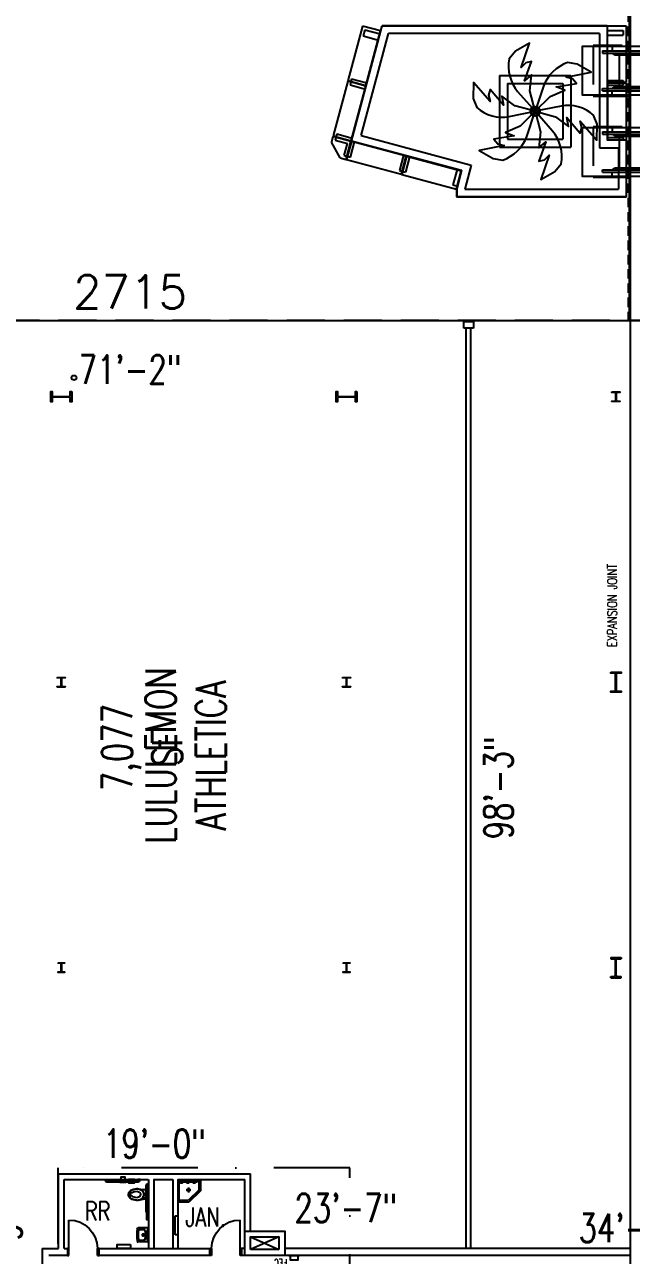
# Model space of a CAD drawing. Extents: x -13345 to 10098, y -1643 to 9113.
# Drawn here: x -10108 to -9342, y 196 to 1748 of the extents above; entities that cross this region are included whole.
import ezdxf
from ezdxf.enums import TextEntityAlignment as Align

# ---------------------------------------------------------------- set-up
doc = ezdxf.new("R2010")
doc.units = 0
doc.header["$LTSCALE"] = 192
doc.header["$MEASUREMENT"] = 0
for name, pattern in [('DASHDOT', [1, 0.5, -0.25, 0, -0.25]), ('DASHED', [0.75, 0.5, -0.25]), ('DASHED2', [0.375, 0.25, -0.125]), ('HIDDEN2', [0.1875, 0.125, -0.0625])]:
    doc.linetypes.add(name, pattern=pattern)
doc.layers.get('0').update_dxf_attribs({"linetype": 'CONTINUOUS'})
doc.layers.get('DEFPOINTS').update_dxf_attribs({"linetype": 'CONTINUOUS'})
for name, color, linetype in [('ARCH-DOORS-INTERIOR', 7, 'CONTINUOUS'), ('ARCH-FEATURES', 2, 'CONTINUOUS'), ('ARCH-OPENINGS-ABOVE', 1, 'DASHED'), ('ARCH-WALLS-EXTERIOR', 5, 'CONTINUOUS'), ('ARCH-WALLS-INTERIOR', 1, 'CONTINUOUS'), ('DIMENSIONS-TENANT', 7, 'CONTINUOUS'), ('EXPANSION-JOINT', 1, 'CONTINUOUS'), ('FM-SPNO', 3, 'CONTINUOUS'), ('FM-TENANT-SF', 6, 'CONTINUOUS'), ('FM-TEXT-TENANT', 6, 'CONTINUOUS'), ('M-MEZZANINE-ZZZ', 254, 'DASHDOT'), ('STRUCTURAL-COLUMNS', 3, 'CONTINUOUS'), ('TENANT-DEMISING', 4, 'CONTINUOUS'), ('TENANT-STOREFRONT-LEASELINE', 3, 'DASHED2'), ('TEXT-GENERAL', 2, 'CONTINUOUS'), ('UTILITIES-HVAC', 1, 'CONTINUOUS'), ('UTILITIES-PLUMB', 2, 'CONTINUOUS')]:
    doc.layers.add(name, color=color, linetype=linetype)
doc.layers.add('COMMON AREA FILL', color=7, linetype='CONTINUOUS', true_color=0xdedede)
doc.styles.add('ATTR', font='romans.shx', dxfattribs={"width": 0.8, "height": 0.10401})
doc.styles.add('FMSTXT', font='simplex.shx', dxfattribs={"width": 0.75})
doc.styles.add('Imperial_1-001', font='romans.shx', dxfattribs={"width": 0.75, "height": 0.09375})
doc.styles.add('SIMPLEX', font='SIMPLEX.shx', dxfattribs={"width": 0.75})
doc.styles.get("Standard").update_dxf_attribs({"font": 'txt.shx', "width": 0.75})
doc.dimstyles.new('LP-SP-MP (without ticks)', dxfattribs={"dimscale": 0, "dimtxt": 36, "dimasz": 12, "dimexe": 8, "dimexo": 8, "dimgap": 8, "dimtad": 1, "dimdec": 0, "dimrnd": 0.0625, "dimzin": 3, "dimdsep": 46, "dimlunit": 4, "dimtxsty": 'Standard', "dimblk1": 'OBLIQUE', "dimblk2": 'OBLIQUE', "dimsah": 1, "dimcen": 0.5, "dimse1": 1, "dimse2": 1, "dimsd1": 1, "dimsd2": 1, "dimclrt": 256, "dimadec": 0, "dimazin": 0, "dimtfac": 6, "dimtdec": 0, "dimtofl": 0, "dimtmove": 0, "dimatfit": 3, "dimldrblk": 'OBLIQUE', "dimfxl": 1, "dimfrac": 2, "dimtolj": 1, "dimtzin": 3, "dimarcsym": 0})

# ---------------------------------------------------------------- blocks, each defined once
blk = doc.blocks.new('*D426')
at = {"layer": 'DEFPOINTS', "color": 0, "transparency": 16777216}
for p in [(-9547.9, 1375), (-8981.9, 1375), (-8981.9, 1287.2)]:
    blk.add_point(p, dxfattribs=at)
at = {"layer": 'DIMENSIONS-TENANT', "transparency": 16777216, "insert": (-9264.9, 1313.2), "char_height": 36, "attachment_point": 5}
blk.add_mtext('\\A1;47\'-2"', dxfattribs=at)
blk = doc.blocks.new('_OBLIQUE')
at = {"color": 0, "linetype": 'ByBlock'}
blk.add_line((-0.5, -0.5), (0.5, 0.5), dxfattribs=at)
blk = doc.blocks.new('*D432')
at = {"layer": 'DEFPOINTS', "color": 0, "transparency": 16777216}
for p in [(-9830.4, 219), (-9547.9, 229.6), (-9547.9, 219)]:
    blk.add_point(p, dxfattribs=at)
at = {"layer": 'DIMENSIONS-TENANT', "transparency": 16777216, "insert": (-9702.8, 255.6), "char_height": 36, "attachment_point": 5}
blk.add_mtext('\\A1;23\'-7"', dxfattribs=at)
blk = doc.blocks.new('*D438')
at = {"layer": 'DEFPOINTS', "color": 0, "transparency": 16777216}
for p in [(-9547.9, 1375), (-9484.1, 1375), (-9547.9, 195.8)]:
    blk.add_point(p, dxfattribs=at)
at = {"layer": 'DIMENSIONS-TENANT', "transparency": 16777216, "insert": (-9510.1, 785.4), "char_height": 36, "attachment_point": 5, "rotation": 90}
blk.add_mtext('\\A1;98\'-3"', dxfattribs=at)
blk = doc.blocks.new('W12x50')
at = {"flags": 128}
blk.add_lwpolyline([(-4, 6.1), (4, 6.1), (4, 5.5), (0.9, 5.5, 0.414214), (0.2, 4.7), (0.2, -4.7, 0.414214), (0.9, -5.5), (4, -5.5), (4, -6.1), (-4, -6.1), (-4, -5.5), (-0.9, -5.5, 0.414214), (-0.2, -4.7), (-0.2, 4.7, 0.414214), (-0.9, 5.5), (-4, 5.5)], format="xyb", close=True, dxfattribs=at)
blk = doc.blocks.new('W-Wide Flange-Column - W12X50-1719965-Mall Level - Framing Plan')
at = {"layer": 'STRUCTURAL-COLUMNS'}
blk.add_blockref('W12x50', (0, 0), dxfattribs=at)
blk = doc.blocks.new('W12x53')
at = {"flags": 128}
blk.add_lwpolyline([(-5, 6), (5, 6), (5, 5.5), (0.8, 5.5, 0.414214), (0.2, 4.8), (0.2, -4.8, 0.414214), (0.8, -5.5), (5, -5.5), (5, -6), (-5, -6), (-5, -5.5), (-0.8, -5.5, 0.414214), (-0.2, -4.8), (-0.2, 4.8, 0.414214), (-0.8, 5.5), (-5, 5.5)], format="xyb", close=True, dxfattribs=at)
blk = doc.blocks.new('W-Wide Flange-Column - W12X53-1719960-Mall Level - Framing Plan')
at = {"layer": 'STRUCTURAL-COLUMNS'}
blk.add_line((-5, -6), (5, -6), dxfattribs=at)
blk.add_blockref('W12x53', (0, 0), dxfattribs=at)
blk = doc.blocks.new('051200_179')
at = {"flags": 128}
blk.add_lwpolyline([(-6.6, 13.2), (6.6, 13.2), (6.6, 11.3), (1.3, 11.3, 0.414214), (0.5, 10.5), (0.5, -10.5, 0.414214), (1.3, -11.3), (6.6, -11.3), (6.6, -13.2), (-6.6, -13.2), (-6.6, -11.3), (-1.3, -11.3, 0.414214), (-0.5, -10.5), (-0.5, 10.5, 0.414214), (-1.3, 11.3), (-6.6, 11.3)], format="xyb", close=True, dxfattribs=at)
blk = doc.blocks.new('W-Wide Flange-Column - W24X250-1719972-Mall Level - Framing Plan')
at = {"layer": 'STRUCTURAL-COLUMNS'}
blk.add_blockref('051200_179', (0, 0), dxfattribs=at)
blk = doc.blocks.new('051200_176')
at = {"flags": 128}
blk.add_lwpolyline([(-6.5, 12.7), (6.5, 12.7), (6.5, 11.3), (1.2, 11.3, 0.414214), (0.4, 10.5), (0.4, -10.5, 0.414214), (1.2, -11.3), (6.5, -11.3), (6.5, -12.7), (-6.5, -12.7), (-6.5, -11.3), (-1.2, -11.3, 0.414214), (-0.4, -10.5), (-0.4, 10.5, 0.414214), (-1.2, 11.3), (-6.5, 11.3)], format="xyb", close=True, dxfattribs=at)
blk = doc.blocks.new('W-Wide Flange-Column - W24X192-1719974-Mall Level - Framing Plan')
at = {"layer": 'STRUCTURAL-COLUMNS'}
blk.add_blockref('051200_176', (0, 0), dxfattribs=at)
blk = doc.blocks.new('W-Wide Flange-Column - W12X53-1719959-Mall Level - Framing Plan')
at = {"layer": 'STRUCTURAL-COLUMNS'}
blk.add_blockref('W12x53', (0, 0), dxfattribs=at)
blk = doc.blocks.new('24x192 W-Shape End Elev')
at = {"linetype": 'Continuous'}
for p, q in [((-6.475, 25.47), (-6.475, 24.01)), ((-6.475, 25.47), (6.475, 25.47)), ((-6.475, 24.01), (-1.996875, 24.01)), ((-0.405, 3.051875), (-0.405, 22.418125)), ((0.405, 3.051875), (0.405, 22.418125)), ((1.996875, 24.01), (6.475, 24.01)), ((6.475, 25.47), (6.475, 24.01)), ((-6.475, 0), (-6.475, 1.46)), ((-6.475, 1.46), (-1.996875, 1.46)), ((-6.475, 0), (6.475, 0)), ((1.996875, 1.46), (6.475, 1.46)), ((6.475, 0), (6.475, 1.46))]:
    blk.add_line(p, q, dxfattribs=at)
for centre, start, end in [((-1.996875, 22.418125), 0, 90), ((1.996875, 22.418125), 90, 180), ((-1.996875, 3.051875), 270, 0), ((1.996875, 3.051875), 180, 270)]:
    blk.add_arc(centre, 1.591875, start, end, dxfattribs=at)
at = {"style": 'ATTR', "width": 0.8, "flags": 9}
blk.add_attdef('ESTCODE', (0, 0), '', height=0.0000637, dxfattribs=at)
blk = doc.blocks.new('*U557')
blk.add_lwpolyline([(0, 20), (0, -20)])
blk = doc.blocks.new('*U558')
at = {"layer": 'DEFPOINTS', "color": 0, "linetype": 'ByBlock', "lineweight": -2, "transparency": 16777216}
for p in [(0, 0), (13.875, 0), (27.75, 0), (41.625, 0), (55.5, 0), (69.375, 0), (83.25, 0), (97.125, 0), (111, 0), (124.875, 0), (138.75, 0), (152.625, 0)]:
    blk.add_blockref('*U557', p, dxfattribs=at)
blk = doc.blocks.new('*U555')
blk.add_lwpolyline([(0, 20), (0, -20)])
blk = doc.blocks.new('*U556')
at = {"layer": 'ARCH-FEATURES', "color": 0, "linetype": 'ByBlock', "lineweight": -2, "transparency": 16777216}
for p in [(0, 0), (13.875, 0), (27.75, 0), (41.625, 0), (55.5, 0), (69.375, 0), (83.25, 0), (97.125, 0), (111, 0), (124.875, 0), (138.75, 0), (152.625, 0), (166.5, 0), (180.375, 0), (194.25, 0), (208.125, 0), (222, 0), (235.875, 0), (249.75, 0), (263.625, 0), (277.5, 0), (291.375, 0), (305.25, 0), (319.125, 0)]:
    blk.add_blockref('*U555', p, dxfattribs=at)
blk = doc.blocks.new('ES-C1 rev')
at = {"layer": 'ARCH-FEATURES'}
for points in [[(206.1, 0), (579.1, 0), (579.1, 61), (206.1, 61)], [(206.1, 55.8), (554.1, 55.8)], [(206.1, 52.8), (554.1, 52.8)], [(206.1, 50.5), (537.4, 50.5)], [(541.3, 52.8), (537.4, 50.5)], [(541.3, 61), (541.3, 55.8)], [(554.1, 55.8), (554.1, 52.8)], [(206.1, 10.5), (537.4, 10.5)], [(206.1, 8.2), (554.1, 8.2)], [(206.1, 5.2), (554.1, 5.2)], [(541.3, 8.2), (537.4, 10.5)], [(541.3, 0), (541.3, 5.2)], [(554.1, 8.2), (554.1, 5.2)]]:
    blk.add_lwpolyline(points, dxfattribs=at)
at = {"layer": 'ARCH-OPENINGS-ABOVE'}
blk.add_lwpolyline([(566.1, 61), (566.1, 0)], dxfattribs=at)
at = {"layer": 'DEFPOINTS', "linetype": 'DASHED2'}
blk.add_lwpolyline([(13.8, 62.4), (13.8, -1.4), (194.8, -1.4), (194.8, 62.4)], close=True, dxfattribs=at)
at = {"layer": 'DEFPOINTS'}
for points in [[(206.1, 61), (0, 61), (0, 0), (206.1, 0)], [(25.8, 55.8), (206.1, 55.8)], [(25.8, 55.8), (25.8, 52.8)], [(25.8, 52.8), (206.1, 52.8)], [(37.8, 61), (37.8, 55.8)], [(37.8, 52.8), (41.6, 50.5)], [(41.6, 50.5), (206.1, 50.5)], [(25.8, 8.2), (206.1, 8.2)], [(25.8, 5.2), (25.8, 8.2)], [(25.8, 5.2), (206.1, 5.2)], [(37.8, 8.2), (41.6, 10.5)], [(37.8, 0), (37.8, 5.2)], [(41.6, 10.5), (206.1, 10.5)]]:
    blk.add_lwpolyline(points, dxfattribs=at)
at = {"layer": 'DEFPOINTS', "linetype": 'DASHED2'}
blk.add_lwpolyline([(13.8, 61), (13.8, 0)], dxfattribs=at)
at = {"layer": 'ARCH-FEATURES'}
blk.add_blockref('*U556', (213.2, 30.5), dxfattribs=at)
at = {"layer": 'DEFPOINTS'}
blk.add_blockref('*U558', (46.7, 30.5), dxfattribs=at)
blk = doc.blocks.new('224000_29')
for p, q in [((-10.6, 0.3), (3.7, 0.3)), ((-10.6, -12.4), (-9.5, -6.4)), ((-10.4, 0), (-10.4, -0.6)), ((-10.4, 0), (0.3, 0)), ((-9.2, -2.3), (-9.2, -3)), ((-5.7, -6.7), (-7.5, -6.7)), ((-6.7, -6.7), (-6.7, -5.7)), ((-0.2, -5.7), (-6.7, -5.7)), ((-5.7, -6.7), (-5.7, -5.7)), ((-1.8, -1.9), (0.4, -1.9)), ((-1.8, -3.2), (0.5, -3.2)), ((-1.2, -6.7), (-1.2, -5.7)), ((0.6, -6.7), (-1.2, -6.7)), ((-0.2, -6.7), (-0.2, -5.7)), ((2.1, -0.4), (0.6, -0.4)), ((2.1, -3.5), (0.6, -3.5)), ((2.3, 0), (3.6, 0)), ((2.3, -2.3), (2.3, -3)), ((3.7, -12.4), (2.6, -6.4)), ((3.6, 0), (3.6, -0.6)), ((-5.2, -23.7), (-5.2, -22.1)), ((-1.7, -23.7), (-1.7, -22.1))]:
    blk.add_line(p, q)
at = {"flags": 128}
for points in [[(2.3, 0.3), (2.3, -0.1), (0.3, -0.1), (0.3, 0.3)], [(-5.7, -2.2), (-8.2, -2.2), (-8.2, -2.9), (-5.7, -2.8)], [(-5.1, -2), (-5.7, -2), (-5.7, -3.1), (-5.1, -3.1)], [(-3.1, -2), (-2.9, -2.5), (-3.1, -3), (-3.7, -3), (-4, -2.5), (-3.7, -2), (-3.1, -2)], [(0.7, -0.4), (0.7, -0.1)], [(1.9, -3.5), (1.9, -4.3), (0.7, -4.3), (0.7, -3.5)], [(1.9, -0.1), (1.9, -0.4)]]:
    blk.add_lwpolyline(points, dxfattribs=at)
blk.add_circle((-3.4, -2.5), 1.75)
at = {"extrusion": (0, 0, -1)}
for centre, radius, start, end in [((-1.4, -14.7), 12.2, 0, 10.4367), ((-1.4, -14.7), 12, 0, 41.8949), ((9.9, -0.6), 0.5, 286.6015, 0), ((10.4, -2.3), 1.25, 106.6015, 180), ((28.2, -3), 19, 180, 190.4397), ((-10.3, -2), 9.83, 350.8522, 9.1478), ((5.7, -23.7), 0.5, 180, 302.212), ((8.2, -22.2), 3.06, 146.749, 178.8187)]:
    blk.add_arc(centre, radius, start, end, dxfattribs=at)
for centre, radius, start, end in [((-8.3, -14.7), 12, 0, 41.8949), ((-7.6, -2), 9.83, 350.8522, 9.1478), ((3.6, -2.3), 1.25, 106.6016, 180), ((21.3, -3), 19, 180, 190.435), ((3.1, -0.6), 0.5, 286.6015, 0), ((-8.3, -14.7), 12.2, 0, 10.4367), ((1.4, -22.2), 3.06, 146.749, 178.8187), ((-1.2, -23.7), 0.5, 180, 302.212)]:
    blk.add_arc(centre, radius, start, end)
for major_axis, ratio, start_param, end_param in [((0, 10.4), 0.710843, 3.141593, 4.712389), ((0, 10.1), 0.703704, 3.492398, 4.712389), ((0, -4.81), 0.844156, 1.570796, 4.712389), ((0, 7.06), 0.575221, 3.728571, 4.712389), ((0, 10.4), 0.710843, 1.570796, 3.141593), ((0, 7.06), 0.575221, 1.570796, 2.554616), ((0, 10.1), 0.703704, 1.570796, 2.780611), ((0, 8), 0.625, 2.784022, 3.499164)]:
    blk.add_ellipse((-3.4, -14.7), major_axis=major_axis, ratio=ratio, start_param=start_param, end_param=end_param, dxfattribs=at)
blk = doc.blocks.new('102813_42')
for p, q in [((-0.1, 0), (-0.1, 0.3)), ((-0.1, 0), (3.1, 0)), ((0.7, 1), (0.7, 0.5)), ((2.2, 1), (2.2, 0.5)), ((2.7, 3), (42.2, 3)), ((2.7, 1.5), (42.2, 1.5)), ((3.1, 0), (3.1, 0.3)), ((41.9, 0), (41.9, 0.3)), ((45.1, 0), (41.9, 0)), ((42.7, 1), (42.7, 0.5)), ((44.2, 1), (44.2, 0.5)), ((45.1, 0), (45.1, 0.3))]:
    blk.add_line(p, q)
for centre, radius, start, end in [((0, 0.3), 0.125, 98.2132, 180), ((2.7, 1), 2, 90, 180), ((42, 0.3), 0.125, 98.2132, 180), ((43.5, -10.1), 10.6, 81.7868, 98.2132), ((42.2, 1), 0.5, 0, 90)]:
    blk.add_arc(centre, radius, start, end)
at = {"extrusion": (0, 0, -1)}
for centre, radius, start, end in [((-1.5, -10.1), 10.6, 81.7868, 98.2132), ((-2.7, 1), 0.5, 0, 90), ((-3, 0.3), 0.125, 98.2132, 180), ((-42.2, 1), 2, 90, 180), ((-45, 0.3), 0.125, 98.2132, 180)]:
    blk.add_arc(centre, radius, start, end, dxfattribs=at)
blk = doc.blocks.new('102813_40')
for p, q in [((-0.1, 0), (-0.1, 0.3)), ((-0.1, 0), (3.1, 0)), ((0.7, 1), (0.7, 0.5)), ((2.2, 1), (2.2, 0.5)), ((2.7, 3), (36.2, 3)), ((2.7, 1.5), (36.2, 1.5)), ((3.1, 0), (3.1, 0.3)), ((35.9, 0), (35.9, 0.3)), ((39.1, 0), (35.9, 0)), ((36.7, 1), (36.7, 0.5)), ((38.2, 1), (38.2, 0.5)), ((39.1, 0), (39.1, 0.3))]:
    blk.add_line(p, q)
for centre, radius, start, end in [((0, 0.3), 0.125, 98.2132, 180), ((2.7, 1), 2, 90, 180), ((36, 0.3), 0.125, 98.2132, 180), ((37.5, -10.1), 10.6, 81.7868, 98.2132), ((36.2, 1), 0.5, 0, 90)]:
    blk.add_arc(centre, radius, start, end)
at = {"extrusion": (0, 0, -1)}
for centre, radius, start, end in [((-1.5, -10.1), 10.6, 81.7868, 98.2132), ((-2.7, 1), 0.5, 0, 90), ((-3, 0.3), 0.125, 98.2132, 180), ((-36.2, 1), 2, 90, 180), ((-39, 0.3), 0.125, 98.2132, 180)]:
    blk.add_arc(centre, radius, start, end, dxfattribs=at)
blk = doc.blocks.new('102813_09')
at = {"linetype": 'DASHED2', "ltscale": 0.25}
blk.add_line((-0.2, 0), (5.3, 0), dxfattribs=at)
at = {"flags": 128}
blk.add_lwpolyline([(-1.2, 0), (-1.2, -3), (6.3, -3), (6.3, 0), (5.3, 0), (5.3, 3), (-0.2, 3), (-0.2, 0)], close=True, dxfattribs=at)
blk = doc.blocks.new('224000_03')
for p, q in [((-0.8, 0), (17.2, 0)), ((-0.8, 0), (-0.8, -13)), ((17.2, 0), (17.2, -13)), ((-0.4, -1.2), (16.9, -1.2)), ((1.4, -11.6), (1.4, -5.8)), ((2.7, -4.5), (7.5, -4.5)), ((7.4, -2.2), (7.4, -3.8)), ((7.6, -2.5), (7.6, -7)), ((7.6, -7), (8.9, -7)), ((8.9, -2.5), (8.9, -7)), ((9, -4.5), (13.8, -4.5)), ((9.1, -2.2), (9.1, -3.8)), ((15.1, -11.6), (15.1, -5.8))]:
    blk.add_line(p, q)
at = {"flags": 128}
for points in [[(4.2, -3.2), (3.2, -4.2), (3.5, -4.6), (4.5, -3.6)], [(7.4, -2.2), (9.1, -2.2)], [(12.3, -3.2), (13.3, -4.2), (13, -4.6), (12, -3.6)]]:
    blk.add_lwpolyline(points, dxfattribs=at)
at = {"extrusion": (0, 0, -1)}
for centre, radius, start, end in [((0.4, -0.9), 0.375, 270, 0), ((-0.8, -13), 1.5, 278.1546, 0), ((-2.7, -11.6), 1.25, 276.2705, 0), ((-13.8, -5.8), 1.25, 90, 180)]:
    blk.add_arc(centre, radius, start, end, dxfattribs=at)
for centre, radius, start, end in [((8.3, 39.4), 54.4, 261.8454, 278.1546), ((2.7, -5.8), 1.25, 90, 180), ((8.3, 39.4), 52.5, 263.7295, 276.2706), ((4.8, -3), 1, 239.4805, 210.5195), ((4.8, -3), 0.625, 248.5832, 201.4168), ((8.3, -7), 1.25, 149.8145, 59.2494), ((8.3, -7), 1.25, 120.7506, 149.8156), ((8.3, -7), 0.75, 146.4996, 33.5573), ((11.8, -3), 1, 329.4753, 300.5143), ((11.8, -3), 0.625, 338.5744, 291.4079), ((13.8, -11.6), 1.25, 276.2706, 0), ((15.8, -13), 1.5, 278.1546, 0), ((16.9, -0.9), 0.375, 270, 0)]:
    blk.add_arc(centre, radius, start, end)
blk.add_ellipse((7.4, -7), major_axis=(0, 3.25), ratio=0.076923, start_param=0, end_param=1.570796, dxfattribs=at)
blk.add_ellipse((9.1, -7), major_axis=(0, 3.25), ratio=0.076923, start_param=0, end_param=1.570796)
blk = doc.blocks.new('102813_25')
at = {"flags": 128}
blk.add_lwpolyline([(-0.3125, 0), (7.1875, 0), (7.1875, -4), (-0.3125, -4)], close=True, dxfattribs=at)
blk = doc.blocks.new('*U361')
at = {"flags": 128}
for points in [[(0.7, 0), (-12.8, 0)], [(-10.8, 0), (-10.8, 6), (-1.3, 6), (-1.3, 0)]]:
    blk.add_lwpolyline(points, dxfattribs=at)
at = {"style": 'Imperial_1-001', "width": 0.75}
blk.add_text('FEC', height=9, dxfattribs=at).set_placement((11, 9.3), align=Align.MIDDLE_CENTER)
blk = doc.blocks.new('Access Panel')
at = {"layer": 'ARCH-WALLS-INTERIOR'}
for p, q in [((-0.6, -1), (-0.6, 25)), ((3.4, 24), (-0.6, 24)), ((3.4, 0), (3.4, 24)), ((-0.6, 0), (3.4, 0))]:
    blk.add_line(p, q, dxfattribs=at)
blk = doc.blocks.new('*D420')
at = {"layer": 'DEFPOINTS', "color": 0, "transparency": 16777216}
for p in [(-10103.8, 291.3), (-10058.3, 291.3), (-10077.7, 90.2)]:
    blk.add_point(p, dxfattribs=at)
at = {"layer": 'DIMENSIONS-TENANT', "transparency": 16777216, "insert": (-10129.8, 190.7), "char_height": 36, "attachment_point": 5, "rotation": 90}
blk.add_mtext('\\A1;16\'-9"', dxfattribs=at)
blk = doc.blocks.new('*D372')
at = {"layer": 'DEFPOINTS', "color": 0, "transparency": 16777216}
for p in [(-9547.9, 219), (-9138.9, 229.6), (-9138.9, 195.8)]:
    blk.add_point(p, dxfattribs=at)
at = {"layer": 'DIMENSIONS-TENANT', "transparency": 16777216, "insert": (-9344.3, 230.3), "char_height": 36, "attachment_point": 5}
blk.add_mtext('\\A1;34\'-1"', dxfattribs=at)
blk = doc.blocks.new('329343_02')
at = {"flags": 128}
for points in [[(-36.8, 41.6), (0, 0), (-11.2, 43.1), (-7.4, 76.6), (-22.3, 64.1), (-7.4, 104.7), (-19.6, 102), (-29.6, 92.1), (-12.2, 143), (-41.7, 126.2), (-54.6, 110.3), (-54.6, 110.3, 0.229515), (-36.8, 41.6)], [(17.6, 52.6), (0, 0), (31.7, 31.2), (62.6, 44.7), (44.4, 51.4), (87, 58.8), (78.5, 68), (65, 71.7), (117.7, 82.1), (88.4, 99.2), (68.3, 102.4), (68.3, 102.4, 0.229515), (17.6, 52.6)], [(-54.4, -11), (0, 0), (-42.9, 11.9), (-70.1, 31.8), (-66.7, 12.8), (-94.4, 45.9), (-98.1, 34), (-94.6, 20.4), (-129.9, 60.9), (-130.1, 27), (-122.8, 7.9), (-122.8, 7.9, 0.229515), (-54.4, -11)], [(-17.6, -52.6), (0, 0), (-31.7, -31.2), (-62.6, -44.7), (-44.4, -51.4), (-87, -58.8), (-78.5, -68), (-65, -71.7), (-117.7, -82.1), (-88.4, -99.2), (-68.3, -102.4), (-68.3, -102.4, 0.229515), (-17.6, -52.6)], [(54.4, 11), (0, 0), (42.9, -11.9), (70.1, -31.8), (66.7, -12.8), (94.4, -45.9), (98.1, -34), (94.6, -20.4), (129.9, -60.9), (130.1, -27), (122.8, -7.9), (122.8, -7.9, 0.229515), (54.4, 11)], [(36.8, -41.6), (0, 0), (11.2, -43.1), (7.4, -76.6), (22.3, -64.1), (7.4, -104.7), (19.6, -102), (29.6, -92.1), (12.2, -143), (41.7, -126.2), (54.6, -110.3), (54.6, -110.3, 0.229515), (36.8, -41.6)]]:
    blk.add_lwpolyline(points, format="xyb", close=True, dxfattribs=at)
blk = doc.blocks.new('224000_18')
for p, q in [((0, 0), (0, 28)), ((0, 28), (14, 28)), ((1, 1), (1, 26)), ((1, 26), (13.2, 26)), ((13, 13), (13, 16)), ((13.2, 26), (26, 13.2)), ((14, 28), (28, 14)), ((0, 0), (28, 0)), ((1, 1), (26, 1)), ((10, 13), (13, 13)), ((13, 13), (16, 13)), ((13, 10), (13, 13)), ((26, 1), (26, 13.2)), ((28, 0), (28, 14))]:
    blk.add_line(p, q)
blk.add_circle((13, 13), 1.5)
blk = doc.blocks.new('102813_52')
at = {"flags": 128}
blk.add_lwpolyline([(-23, -3), (1, -3), (1, 0), (-23, 0)], close=True, dxfattribs=at)
for points in [[(-19.8, -3), (-19.8, -4.3), (-18.3, -4.3), (-18.3, -3)], [(-11.8, -3), (-11.8, -4.3), (-10.3, -4.3), (-10.3, -3)], [(-3.8, -3), (-3.8, -4.3), (-2.3, -4.3), (-2.3, -3)]]:
    blk.add_lwpolyline(points, dxfattribs=at)
blk = doc.blocks.new('*D696')
at = {"layer": 'DEFPOINTS', "color": 0, "transparency": 16777216}
for p in [(-9830.4, 310.7), (-10058.3, 291.3), (-9830.4, 291.3)]:
    blk.add_point(p, dxfattribs=at)
at = {"layer": 'DIMENSIONS-TENANT', "transparency": 16777216, "insert": (-9944.4, 336.7), "char_height": 36, "attachment_point": 5}
blk.add_mtext('\\A1;19\'-0"', dxfattribs=at)
blk = doc.blocks.new('*D697')
at = {"layer": 'DEFPOINTS', "color": 0, "transparency": 16777216}
for p in [(-10402.4, 1375), (-9547.9, 1375), (-10402.4, 1287.2)]:
    blk.add_point(p, dxfattribs=at)
at = {"layer": 'DIMENSIONS-TENANT', "transparency": 16777216, "insert": (-9975.2, 1313.2), "char_height": 36, "attachment_point": 5}
blk.add_mtext('\\A1;71\'-2"', dxfattribs=at)
blk = doc.blocks.new('fms4rm')
blk.add_attdef('FMS:RMID', text='', height=12).set_placement((0, 0), align=Align.MIDDLE_CENTER)

msp = doc.modelspace()

# ---------------------------------------------------------------- linework, layer by layer
at = {"layer": 'ARCH-DOORS-INTERIOR'}
for p, q in [((-10052.3, 204.3), (-10052.3, 240.3)), ((-9836.4, 204.3), (-9836.4, 240.3)), ((-10052.3, 204.3), (-10054.3, 204.3)), ((-10054.3, 204.3), (-10054.3, 195.8)), ((-10052.3, 195.8), (-10052.3, 204.3)), ((-10014.3, 204.3), (-10016.3, 204.3)), ((-10016.3, 204.3), (-10016.3, 195.8)), ((-10014.3, 195.8), (-10014.3, 204.3)), ((-9874.4, 195.8), (-9874.4, 204.3)), ((-9874.4, 204.3), (-9872.4, 204.3)), ((-9872.4, 204.3), (-9872.4, 195.8)), ((-9836.4, 195.8), (-9836.4, 204.3)), ((-9836.4, 204.3), (-9834.4, 204.3)), ((-9834.4, 204.3), (-9834.4, 195.8)), ((-10054.3, 195.8), (-10052.3, 195.8)), ((-10016.3, 195.8), (-10014.3, 195.8)), ((-9872.4, 195.8), (-9874.4, 195.8)), ((-9834.4, 195.8), (-9836.4, 195.8))]:
    msp.add_line(p, q, dxfattribs=at)
at = {"layer": 'ARCH-DOORS-INTERIOR', "extrusion": (0, 0, -1)}
for centre, start, end in [((10052.3, 204.3), 90, 180), ((9836.4, 204.3), 0, 90)]:
    msp.add_arc(centre, 36, start, end, dxfattribs=at)
at = {"layer": 'ARCH-FEATURES'}
for p, q in [((-9681.8, 1746.3), (-9700.3, 1677.2)), ((-9695.8, 1601.2), (-9656.8, 1746.8)), ((-9659.1, 1740.2), (-9681.8, 1746.3)), ((-9677.6, 1671.1), (-9659.1, 1740.2)), ((-9372.9, 1746.8), (-9656.8, 1746.8)), ((-9372.9, 1746.8), (-9372.9, 1602.8)), ((-9372.4, 1675), (-9372.4, 1746.5)), ((-9372.4, 1746.5), (-9348.9, 1746.5)), ((-9348.9, 1746.5), (-9348.9, 1675)), ((-9683.6, 1608.3), (-9649.2, 1736.8)), ((-9382.9, 1736.8), (-9649.2, 1736.8)), ((-9382.9, 1736.8), (-9382.9, 1592.8)), ((-9700.4, 1676.7), (-9718.9, 1607.7)), ((-9677.7, 1670.7), (-9700.4, 1676.7)), ((-9677.6, 1671.1), (-9700.3, 1677.2)), ((-9508.9, 1683.8), (-9508.9, 1593.8)), ((-9508.9, 1683.8), (-9418.9, 1683.8)), ((-9418.9, 1683.8), (-9418.9, 1593.8)), ((-9696.2, 1601.6), (-9677.7, 1670.7)), ((-9498.9, 1673.8), (-9498.9, 1603.8)), ((-9498.9, 1673.8), (-9428.9, 1673.8)), ((-9428.9, 1673.8), (-9428.9, 1603.8)), ((-9348.9, 1675), (-9372.4, 1675)), ((-9348.9, 1674.5), (-9372.4, 1674.5)), ((-9372.4, 1674.5), (-9372.4, 1603)), ((-9348.9, 1674.5), (-9348.9, 1603)), ((-9719.1, 1607), (-9721.1, 1599.7)), ((-9709.8, 1580.1), (-9721.1, 1599.7)), ((-9696.4, 1600.9), (-9719.1, 1607)), ((-9718.9, 1607.7), (-9696.2, 1601.6)), ((-9702.5, 1578.2), (-9696.4, 1600.9)), ((-9695.7, 1600.7), (-9701.8, 1578)), ((-9695.8, 1601.2), (-9556.7, 1564)), ((-9626.7, 1582.2), (-9695.7, 1600.7)), ((-9683.6, 1608.3), (-9544.5, 1571)), ((-9498.9, 1603.8), (-9428.9, 1603.8)), ((-9372.9, 1602.8), (-9348.9, 1602.8)), ((-9372.4, 1603), (-9348.9, 1603)), ((-9348.9, 1602.8), (-9348.9, 1530.8)), ((-9508.9, 1593.8), (-9418.9, 1593.8)), ((-9382.9, 1592.8), (-9358.9, 1592.8)), ((-9358.9, 1592.8), (-9358.9, 1540.8)), ((-9709.8, 1580.1), (-9702.5, 1578.2)), ((-9701.8, 1578), (-9632.7, 1559.5)), ((-9632.7, 1559.5), (-9626.7, 1582.2)), ((-9626.2, 1582), (-9632.3, 1559.3)), ((-9557.1, 1563.5), (-9626.2, 1582)), ((-9544.5, 1571), (-9552.6, 1540.8)), ((-9632.3, 1559.3), (-9563.2, 1540.8)), ((-9563.2, 1540.8), (-9557.1, 1563.5)), ((-9556.7, 1564), (-9562.9, 1540.8)), ((-9562.9, 1540.8), (-9562.9, 1530.8)), ((-9552.6, 1540.8), (-9358.9, 1540.8)), ((-9562.9, 1530.8), (-9348.9, 1530.8))]:
    msp.add_line(p, q, dxfattribs=at)
at = {"layer": 'ARCH-FEATURES', "linetype": 'HIDDEN2'}
for p, q in [((-9678.9, 1741.6), (-9681, 1733.9)), ((-9678.9, 1741.6), (-9659.6, 1736.5)), ((-9372.9, 1740.8), (-9352.9, 1740.8)), ((-9352.9, 1740.8), (-9352.9, 1734.8)), ((-9681, 1733.9), (-9661.7, 1728.7)), ((-9372.9, 1734.8), (-9352.9, 1734.8)), ((-9695.5, 1679.8), (-9697.5, 1672.1)), ((-9695.5, 1679.8), (-9676.2, 1674.6)), ((-9372.9, 1677.8), (-9352.9, 1677.8)), ((-9352.9, 1677.8), (-9352.9, 1671.8)), ((-9697.5, 1672.1), (-9678.2, 1666.9)), ((-9372.9, 1671.8), (-9352.9, 1671.8)), ((-9714.1, 1610.3), (-9716.2, 1602.5)), ((-9716.2, 1602.5), (-9700.7, 1598.4)), ((-9714.1, 1610.3), (-9694.8, 1605.1)), ((-9697.1, 1580.9), (-9692, 1600.2)), ((-9372.9, 1605.8), (-9352.9, 1605.8)), ((-9352.9, 1605.8), (-9352.9, 1602.8)), ((-9704.9, 1582.9), (-9700.7, 1598.4)), ((-9630.1, 1583.6), (-9635.3, 1564.3)), ((-9704.9, 1582.9), (-9697.1, 1580.9)), ((-9622.4, 1581.6), (-9627.6, 1562.2)), ((-9635.3, 1564.3), (-9627.6, 1562.2)), ((-9562.5, 1565.5), (-9567.7, 1546.2)), ((-9567.7, 1546.2), (-9561.9, 1544.6))]:
    msp.add_line(p, q, dxfattribs=at)
at = {"layer": 'ARCH-FEATURES', "flags": 128}
msp.add_lwpolyline([(-9951.8, 257.8), (-9951.8, 240.8), (-9953.8, 240.8), (-9953.8, 257.8), (-9951.8, 257.8)], dxfattribs=at)
at = {"layer": 'ARCH-FEATURES'}
msp.add_lwpolyline([(-9974.5, 209.5), (-9974.5, 204.3), (-9991.6, 204.3), (-9991.6, 209.5)], close=True, dxfattribs=at)
msp.add_circle((-9463.9, 1638.8), 6, dxfattribs=at)
at = {"layer": 'ARCH-WALLS-EXTERIOR'}
msp.add_line((-9541.9, 1365.3), (-9553.9, 1365.3), dxfattribs=at)
msp.add_lwpolyline([(-9553.9, 1365.3), (-9553.9, 1373.8), (-9541.9, 1373.8), (-9541.9, 1365.3)], dxfattribs=at)
at = {"layer": 'ARCH-WALLS-INTERIOR'}
for p, q in [((-10065.6, 298.5), (-9823.2, 298.5)), ((-9823.2, 226.3), (-9823.2, 298.5)), ((-10058.3, 204.3), (-10058.3, 291.3)), ((-10058.3, 291.3), (-9952.1, 291.3)), ((-9951.8, 291.3), (-9951.8, 204.3)), ((-9945.4, 291.3), (-9921.1, 291.3)), ((-9945.2, 291.3), (-9945.2, 204.3)), ((-9914.4, 204.3), (-9914.4, 291.3)), ((-9914.4, 291.3), (-9830.4, 291.3)), ((-9830.4, 195.8), (-9830.4, 291.3)), ((-10086.2, 204.3), (-10065.6, 204.3)), ((-10058.3, 204.3), (-10052.3, 204.3)), ((-10052.3, 195.8), (-10052.3, 204.3)), ((-10016.3, 204.3), (-9874.4, 204.3)), ((-10016.3, 195.8), (-10016.3, 204.3)), ((-9830.4, 204.3), (-9836.4, 204.3)), ((-9836.4, 195.8), (-9836.4, 204.3)), ((-9343.4, 204.3), (-9779.9, 204.3)), ((-9609.9, 195.8), (-9836.4, 195.8)), ((-9343.4, 195.8), (-9779.9, 195.8))]:
    msp.add_line(p, q, dxfattribs=at)
for points in [[(-10065.6, 204.3), (-10065.6, 298.5)], [(-9921.1, 291.3), (-9921.1, 204.3)], [(-9830.4, 226.3), (-9779.9, 226.3), (-9779.9, 195.8)], [(-9823.2, 203), (-9823.2, 219), (-9787.2, 219), (-9787.2, 203)], [(-10086.2, 204.3), (-10086.2, 177.8)], [(-9874.4, 195.8), (-9874.4, 204.3)], [(-9787.2, 203), (-9823.2, 203)], [(-10052.3, 195.8), (-10077.7, 195.8)], [(-9874.4, 195.8), (-10016.3, 195.8)]]:
    msp.add_lwpolyline(points, dxfattribs=at)
at = {"layer": 'COMMON AREA FILL'}
msp.add_lwpolyline([(-9656.8, 1746.8), (-9372.9, 1746.8), (-9372.9, 1602.8), (-9348.9, 1602.8), (-9348.9, 1530.8), (-9562.9, 1530.8), (-9562.9, 1540.8), (-9556.7, 1564), (-9695.8, 1601.2)], close=True, dxfattribs=at)
msp.add_lwpolyline([(-10764.1, 1375), (-8649.5, 1375), (-8237.7, 661.7), (-8237.7, 214.4), (-8238.9, 214.4), (-8338.7, 214.4), (-8338.7, 205.8), (-8337.1, 205.8), (-8337.1, 129.8), (-8338.7, 129.8), (-8338.7, 107.5), (-8275.5, 107.5), (-8275.5, 128.2), (-8238.9, 128.2), (-8238.9, 103.5), (-7564.9, 103.5)], dxfattribs=at)
at = {"layer": 'EXPANSION-JOINT'}
for points in [[(-9343.4, 92.3), (-9343.4, 3988.3)], [(-9344.9, 1373.8), (-9344.9, 1903.8)]]:
    msp.add_lwpolyline(points, dxfattribs=at)
at = {"layer": 'EXPANSION-JOINT', "linetype": 'DASHED2', "ltscale": 0.25}
msp.add_lwpolyline([(-9346.1, 1373.8), (-9346.1, 1903.8)], dxfattribs=at)
at = {"layer": 'M-MEZZANINE-ZZZ'}
msp.add_lwpolyline([(-9818.2, 104.8), (-9818.2, 101.5), (-9697.7, 101.5), (-9697.7, 306.3), (-10066.2, 306.3), (-10066.2, 104.8), (-9818.2, 104.8)], dxfattribs=at)
at = {"layer": 'TENANT-DEMISING'}
for p, q in [((-9550.9, 204.3), (-9550.9, 1365.3)), ((-9544.9, 204.3), (-9544.9, 1365.3))]:
    msp.add_line(p, q, dxfattribs=at)
at = {"layer": 'TENANT-STOREFRONT-LEASELINE'}
msp.add_line((-8649.5, 1375), (-10764.1, 1375), dxfattribs=at)
at = {"layer": 'UTILITIES-HVAC'}
for p, q in [((-9823.2, 219), (-9787.2, 203)), ((-9787.2, 219), (-9823.2, 203))]:
    msp.add_line(p, q, dxfattribs=at)
at = {"layer": 'UTILITIES-PLUMB'}
msp.add_circle((-10045.9, 1302.8), 3, dxfattribs=at)

# ---------------------------------------------------------------- block references
at = {"layer": 'ARCH-FEATURES', "xscale": 0.6000000000000003, "yscale": 0.6000000000000003}
msp.add_blockref('329343_02', (-9463.9, 1638.8), dxfattribs=at)
at = {"layer": 'ARCH-FEATURES'}
for name, p in [('ES-C1 rev', (-9404.7, 1659.5)), ('ES-C1 rev', (-9404.7, 1557)), ('102813_09', (-9986.7, 291.3))]:
    msp.add_blockref(name, p, dxfattribs=at)
for name, p, rotation in [('102813_42', (-9962.3, 291.3), 180), ('102813_40', (-9951.8, 247.8), 90), ('*U361', (-9774.1, 195.8), 179.999999999991)]:
    msp.add_blockref(name, p, dxfattribs=dict(at, rotation=rotation))
at = {"layer": 'ARCH-FEATURES', "extrusion": (0, 0, -1), "zscale": -1}
msp.add_blockref('102813_25', (9969.9, 291.3), dxfattribs=at)
at = {"layer": 'ARCH-FEATURES', "xscale": -1}
for name, p in [('102813_52', (-9913.4, 291.3)), ('Access Panel', (-9915, 221.8))]:
    msp.add_blockref(name, p, dxfattribs=at)
at = {"layer": 'FM-SPNO', "xscale": 3.5, "yscale": 3.5, "zscale": 3.5}
msp.add_blockref('fms4rm', (-9975.2, 1411), dxfattribs=at).add_auto_attribs({'FMS:RMID': '2715'})
at = {"layer": 'STRUCTURAL-COLUMNS', "rotation": 270.00000010284}
for p in [(-10062, 1278.8), (-9702, 1278.8)]:
    msp.add_blockref('W-Wide Flange-Column - W24X250-1719972-Mall Level - Framing Plan', p, dxfattribs=at)
at = {"layer": 'STRUCTURAL-COLUMNS'}
for name, p in [('W-Wide Flange-Column - W12X53-1719959-Mall Level - Framing Plan', (-9362, 1278.8)), ('W-Wide Flange-Column - W24X192-1719974-Mall Level - Framing Plan', (-9362, 918.8)), ('W-Wide Flange-Column - W12X53-1719960-Mall Level - Framing Plan', (-10062, 918.8)), ('W-Wide Flange-Column - W12X53-1719960-Mall Level - Framing Plan', (-9702, 918.8)), ('W-Wide Flange-Column - W12X50-1719965-Mall Level - Framing Plan', (-10062, 558.8)), ('W-Wide Flange-Column - W12X50-1719965-Mall Level - Framing Plan', (-9702, 558.8)), ('24x192 W-Shape End Elev', (-9361.9, 546))]:
    msp.add_blockref(name, p, dxfattribs=at)
at = {"layer": 'UTILITIES-PLUMB', "rotation": 270}
for name, p in [('224000_29', (-9952.1, 269.2)), ('224000_18', (-9914.4, 291.3)), ('224000_03', (-9951.8, 229.9))]:
    msp.add_blockref(name, p, dxfattribs=at)

# ---------------------------------------------------------------- texts
at = {"layer": 'EXPANSION-JOINT', "insert": (-9372.7, 1015.6), "char_height": 12, "attachment_point": 2, "rotation": 90, "style": 'SIMPLEX'}
msp.add_mtext_dynamic_manual_height_columns('\\pt108;EXPANSION JOINT', width=127.249, gutter_width=90, heights=[0], dxfattribs=at)
at = {"layer": 'FM-TENANT-SF', "insert": (-9959.9, 836.2), "char_height": 38, "width": 1, "attachment_point": 5, "rotation": 90, "style": 'FMSTXT'}
msp.add_mtext('7,077 SF', dxfattribs=at)
at = {"layer": 'FM-TEXT-TENANT', "insert": (-9904.9, 826.2), "char_height": 38, "width": 1, "attachment_point": 5, "rotation": 90, "style": 'FMSTXT'}
msp.add_mtext('LULULEMON ATHLETICA', dxfattribs=at)
at = {"layer": 'TEXT-GENERAL', "style": 'SIMPLEX', "width": 0.75}
for s, p in [('RR', (-10016.2, 251.6)), ('JAN.', (-9879.8, 244.2))]:
    msp.add_text(s, height=24, dxfattribs=at).set_placement(p, align=Align.MIDDLE_CENTER)

# ---------------------------------------------------------------- dimensions: what is measured, and where the dimension line sits
at = {"layer": 'DIMENSIONS-TENANT'}
for base, p1, p2, override, picture, middle in [((-10402.3746, 1287.1537), (-9547.947, 1375.0259), (-10402.3746, 1375.0259), {"dimscale": 1}, '*D697', (-9975.1608, 1313.1537)), ((-8981.9, 1287.2), (-9547.9, 1375), (-8981.9, 1375), {"dimscale": 1, "dimtmove": 1}, '*D426', (-9264.9, 1313.2)), ((-9830.4, 310.7), (-10058.3, 291.3), (-9830.4, 291.3), {"dimscale": 1}, '*D696', (-9944.4, 336.7))]:
    dim = msp.add_linear_dim(base=base, p1=p1, p2=p2, dimstyle='LP-SP-MP (without ticks)', override=override, dxfattribs=at)
    dim.commit()
    dim.dimension.update_dxf_attribs({"geometry": picture, "text_midpoint": middle})
for base, p1, p2, picture, middle in [((-9484.1, 1375), (-9547.9, 195.8), (-9547.9, 1375), '*D438', (-9510.1, 785.4)), ((-10103.8, 291.3), (-10077.7, 90.2), (-10058.3, 291.3), '*D420', (-10129.8, 190.7))]:
    dim = msp.add_linear_dim(base=base, p1=p1, p2=p2, angle=90, dimstyle='LP-SP-MP (without ticks)', override={"dimscale": 1}, dxfattribs=at)
    dim.commit()
    dim.dimension.update_dxf_attribs({"geometry": picture, "text_midpoint": middle})
for base, p1, p2, override, picture, middle in [((-9547.947, 229.6084), (-9830.4446, 219.0255), (-9547.947, 219.0255), {"dimscale": 1}, '*D432', (-9702.7631, 229.6084)), ((-9138.9, 229.6), (-9547.9, 219), (-9138.9, 195.8), {"dimscale": 1, "dimtmove": 1}, '*D372', (-9344.3, 204.3))]:
    dim = msp.add_linear_dim(base=base, p1=p1, p2=p2, dimstyle='LP-SP-MP (without ticks)', override=override, dxfattribs=at)
    dim.commit()
    dim.dimension.update_dxf_attribs({"geometry": picture, "text_midpoint": middle, "dimtype": 160})

doc.saveas('drawing.dxf')
